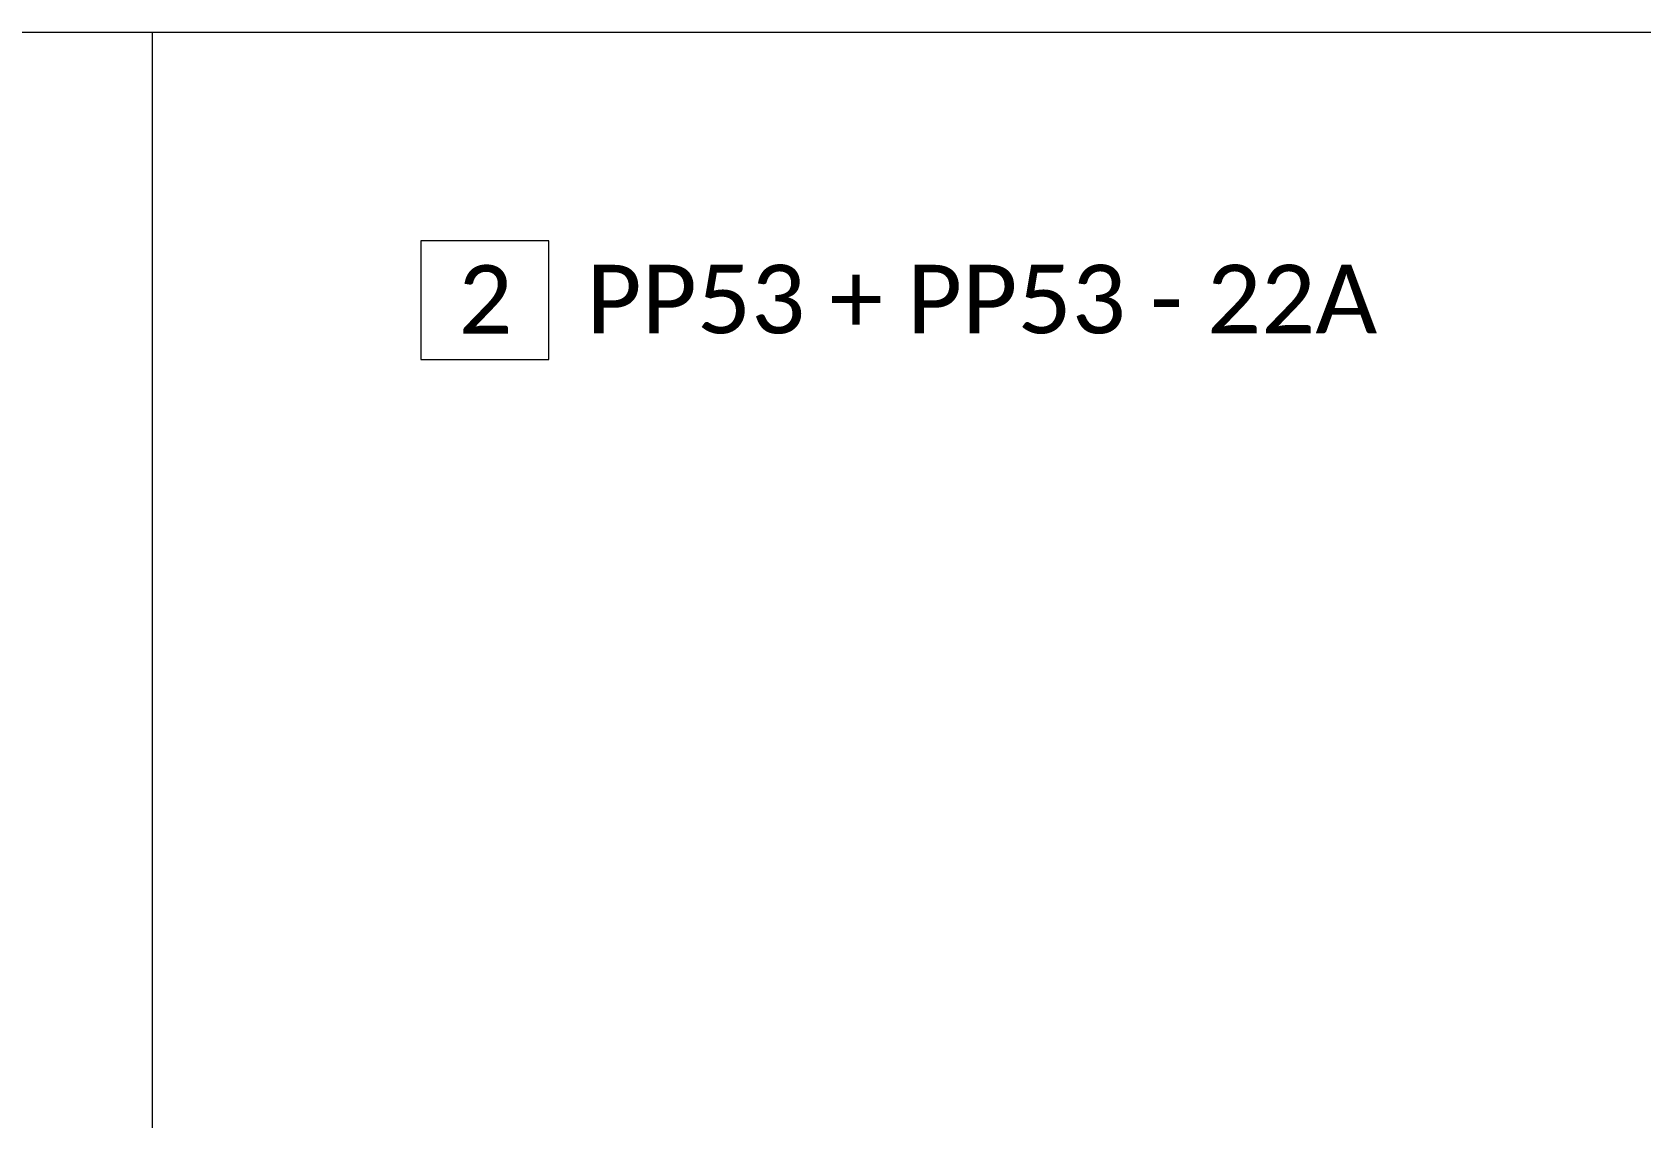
# Model space of a CAD drawing. Header units: millimetres. Extents: x 0 to 7790, y 0 to 17467.
# Drawn here: x 1018.8 to 1370.4, y 7807.6 to 8045 of the extents above; entities that cross this region are included whole.
import ezdxf

# ---------------------------------------------------------------- set-up
doc = ezdxf.new("R2010")
doc.units = ezdxf.units.MM
doc.layers.add('_MB_ramka_0.15', color=124, linetype='Continuous', lineweight=15)
doc.layers.add('_MB_tekst_0.25', color=40, linetype='Continuous', lineweight=25)
doc.styles.add('_MB_Calibri_Light_2.5', font='calibril.ttf', dxfattribs={"height": 2.5})

msp = doc.modelspace()

# ---------------------------------------------------------------- linework, layer by layer
at = {"layer": '_MB_ramka_0.15'}
msp.add_line((1045, 8045), (1045, 5445), dxfattribs=at)
msp.add_lwpolyline([(45, 8045), (2545, 8045), (2545, 5445), (45, 5445), (45, 8045)], dxfattribs=at)
msp.add_lwpolyline([(1103.726, 7973.4), (1131.726, 7973.4), (1131.726, 7999.4), (1103.726, 7999.4)], close=True, dxfattribs=at)

# ---------------------------------------------------------------- texts
at = {"layer": '_MB_tekst_0.25', "char_height": 15, "style": '_MB_Calibri_Light_2.5'}
for s, insert, width, attachment_point in [('{\\fCalibri Light|b0|i0|c238|p34;2}', (1117.873, 7986.558), 19.52774, 5), ('PP53 + PP53 - 22A', (1139.913, 7986.558), 248.88706, 4)]:
    msp.add_mtext(s, dxfattribs=dict(at, insert=insert, width=width, attachment_point=attachment_point))

doc.saveas('drawing.dxf')
